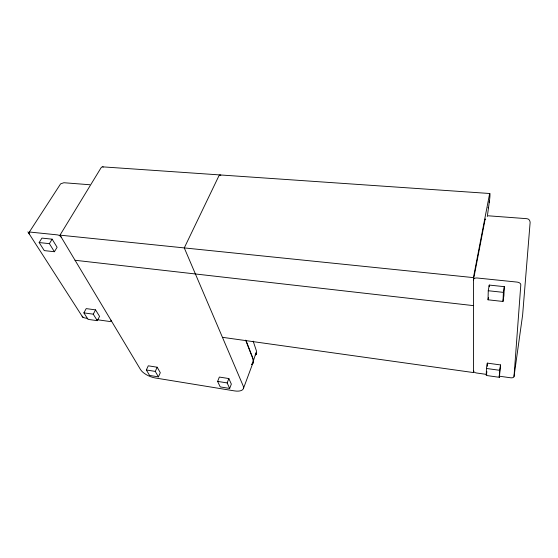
<?xml version="1.0" encoding="UTF-8"?>
<svg xmlns="http://www.w3.org/2000/svg" width="558" height="558" viewBox="0 0 558 558"><rect width="100%" height="100%" fill="white"/><g stroke="black" fill="none" stroke-linecap="round" stroke-linejoin="round"><path stroke-width="0.84" d="M222.44 337.318L473.421 372.563L473.428 277.612L489.38 194.958A5.106 0.432 -83.9 0 1 489.98 195.021A5.106 0.432 -83.9 0 1 489.22 202.191L489.373 201.396M488.124 207.876L488.124 207.332M486.436 368.468L486.269 375.464L499.375 377.313L500.54 364.932L487.322 363.132L486.436 368.468L499.71 370.303L499.375 377.313M488.041 299.806L488.25 290.739L489.254 285.075L504.327 286.659L503.888 295.796L502.974 301.466L488.041 299.806L488.466 297.4M487.246 366.264L487.322 363.132M489.213 286.735L489.254 285.075M502.974 301.466L503.407 292.364L504.327 286.659M498.713 376.113L510.605 377.78A3.327 1.723 9.5 0 0 514.016 376.524L520.802 284.859A3.871 2.351 7.1 0 0 517.113 282.097L477.167 277.996A3.76 2.309 9.3 0 0 473.428 279.949L484.965 220.068A5.182 0.446 -83.8 0 1 485.516 219.587M487.301 216.567L489.485 200.559M514.016 376.524L522.623 315.012L530.002 223.995C530.567 221.714 529.5 218.785 526.815 218.68L488.32 215.806M499.71 370.303L500.54 364.932M486.395 374.704L486.897 371.684M473.421 372.563L473.728 370.847M253.123 359.317L253.081 361.71L256.547 351.254L253.172 341.154M243.434 388.487L253.297 361.968M256.394 352.796L255.362 354.414M229.673 388.445L231.34 384.106L228.857 378.561L219.35 377.055L217.627 381.4L220.222 386.91L229.673 388.445L227.162 382.928L228.857 378.561M158.43 376.873L160.299 372.709L157.196 367.227L148.275 365.811L146.349 369.975L149.558 375.429L158.43 376.873L155.291 371.412L146.349 369.975M155.291 371.412L157.196 367.227M97.301 320.669L99.561 316.4L95.558 309.878L86.204 308.609L83.881 312.878L88.004 319.364L97.301 320.669L93.263 314.175L83.881 312.878M93.263 314.175L95.558 309.878M54.412 251.728L57.111 247.271L52.138 239.173L41.934 238.106L39.151 242.556L44.27 250.605L54.412 251.728L49.39 243.651L39.151 242.556M220.835 175.352A4.562 1.855 -86.9 0 0 218.757 176.168L184.279 247.912L243.225 386.01A12.876 5.852 20.7 0 1 234.367 390.879L155.347 377.982A12.513 5.406 23.2 0 1 140.497 369.529L59.999 235.148L100.928 167.993A4.331 2.365 -88.9 0 1 103.258 167.051M49.39 243.651L52.138 239.173M256.31 354.065L256.68 353.486M29.03 232.533L60.599 183.861L63.891 182.731L89.838 184.747M253.123 363.056L251.714 364.409L252.237 364.151M256.331 353.96L255.229 354.93M255.794 354.595L256.268 354.135M252.774 363.523L251.735 364.304M255.292 354.762L255.857 354.421M102.651 166.856L489.84 193.507M59.999 235.148L473.428 277.612M488.25 290.739L503.407 292.364M75.051 260.272L473.428 305.624M87.864 318.416L85.36 318.067A2.72 1.221 26.2 0 1 82.068 316.156M97.05 319.706L109.57 321.464A2.741 1.256 25.6 0 0 110.944 320.194M486.813 374.439L476.616 373.009A3.243 1.695 10.9 0 1 473.421 370.854M217.627 381.4L227.162 382.928M27.9 231.856L83.086 317.746M246.287 341.238L252.272 356.639M245.639 340.129L253.144 359.415A12.583 6.096 20.8 0 1 252.397 363.307M252.586 357.448L252.907 358.403M29.225 233.914A3.174 1.528 30.1 0 1 30.432 232.114L57.397 234.883A3.188 1.583 29.6 0 1 61.247 237.227"/></g></svg>
